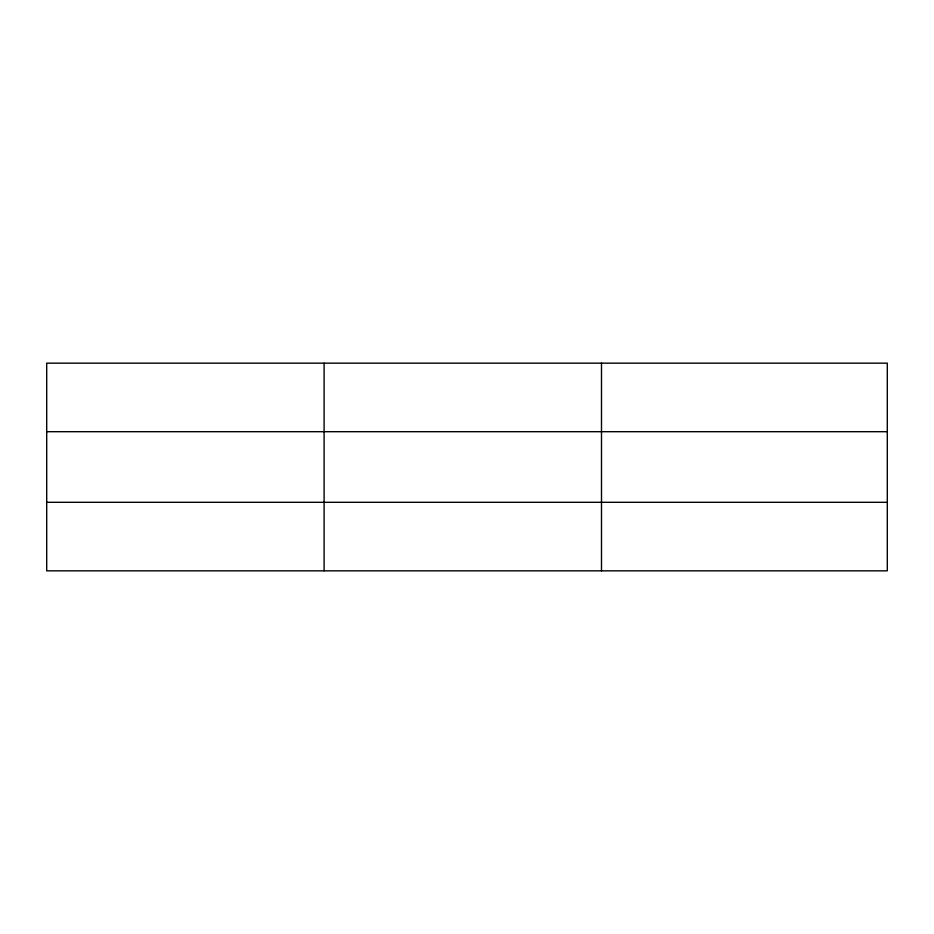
<?xml version="1.0" encoding="UTF-8"?>
<svg xmlns="http://www.w3.org/2000/svg" width="934" height="934" viewBox="0 0 934 934"><rect width="100%" height="100%" fill="white"/><g stroke="black" fill="none" stroke-linecap="round" stroke-linejoin="round"><path stroke-width="1.4" d="M324.098 570.837L324.098 363.163M601.496 570.837L601.496 363.163M887.3 502.305L887.3 570.837L46.7 570.837L46.7 363.163L887.3 363.163L887.3 502.305L46.7 502.305M46.7 431.695L887.3 431.695"/></g></svg>
